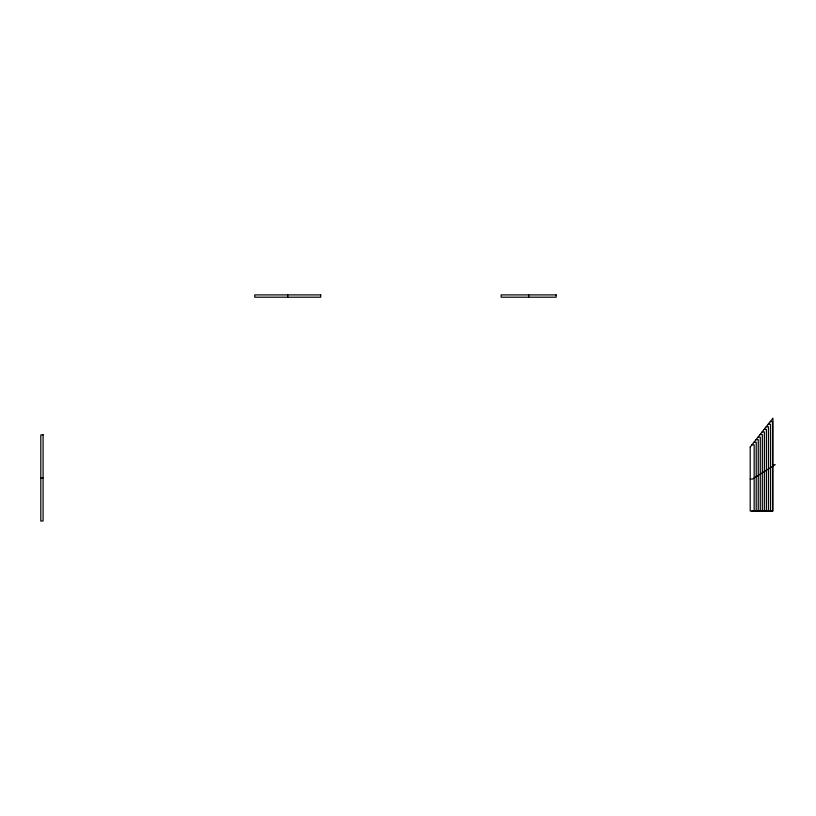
<?xml version="1.0" encoding="UTF-8"?>
<svg xmlns="http://www.w3.org/2000/svg" width="816" height="816" viewBox="0 0 816 816"><rect width="100%" height="100%" fill="white"/><g stroke="black" fill="none" stroke-linecap="round" stroke-linejoin="round"><path stroke-width="1.22" d="M754.157 511.112L754.188 444.853L751.934 444.812M756.197 511.112L756.228 442.272L753.964 442.231M758.227 511.112L758.268 439.702L756.004 439.651M762.307 511.112L762.338 434.54L760.084 434.5M764.337 511.112L764.378 431.96L762.113 431.919M766.377 511.112L766.408 429.389L764.153 429.349M770.447 511.112L770.488 424.228L768.223 424.187M40.8 478.023L43.095 477.86M770.263 421.607L772.517 421.648L772.487 511.112L768.193 511.071M766.193 426.768L768.448 426.809L768.417 511.112L760.043 511.071M758.044 437.08L760.298 437.121L760.267 511.112L751.893 511.071M772.946 464.641L775.2 464.681L752.454 479.084L750.2 479.033M528.666 294.902L528.666 297.197M287.711 294.902L287.711 297.197M750.2 447.005L750.2 511.071L772.946 511.071L772.946 418.22L750.2 447.005M43.095 434.775L40.8 434.948L40.8 521.098L43.095 520.934L43.095 434.775M320.708 294.902L254.714 294.902L254.714 297.197L320.708 297.197L320.708 294.902M556.155 294.902L501.167 294.902L501.167 297.197L556.155 297.197L556.155 294.902"/></g></svg>
